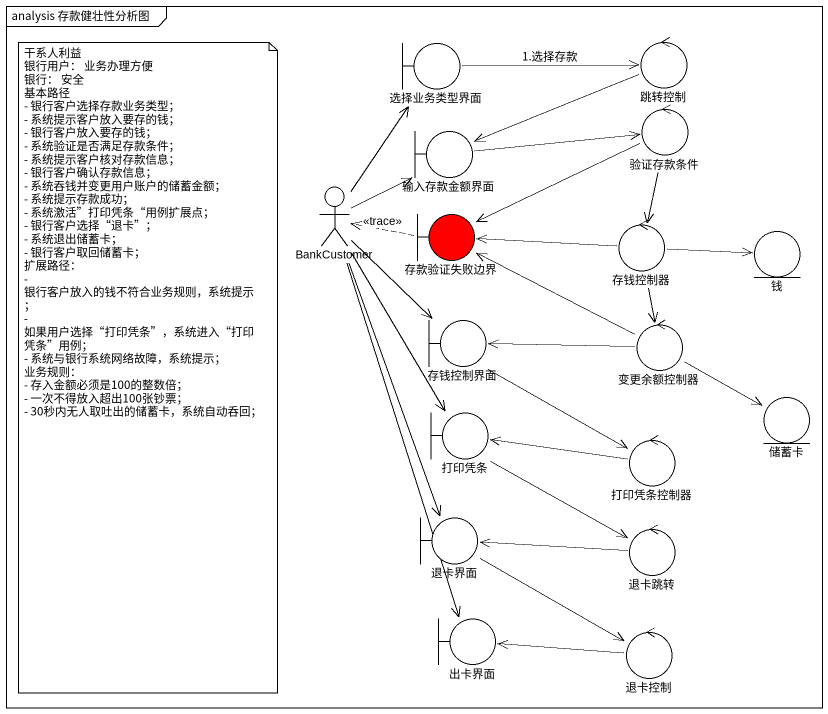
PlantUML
@startuml
mainframe analysis 存款健壮性分析图
boundary 选择业务类型界面
control 跳转控制
boundary 输入存款金额界面
control 验证存款条件
actor BankCustomer
boundary 存款验证失败边界 #FF0000
control 存钱控制器
entity 钱
boundary 存钱控制界面
control 变更余额控制器
boundary 打印凭条
entity 储蓄卡
control 打印凭条控制器
boundary 退卡界面
control 退卡跳转
boundary 出卡界面
control 退卡控制
选择业务类型界面 -right-> 跳转控制 : 1.选择存款
跳转控制 -left-> 输入存款金额界面
输入存款金额界面 -right-> 验证存款条件
验证存款条件 -left-> 存款验证失败边界
验证存款条件 --> 存钱控制器
BankCustomer -up-> 选择业务类型界面
BankCustomer -up-> 输入存款金额界面
BankCustomer --> 存钱控制界面
BankCustomer --> 打印凭条
BankCustomer --> 退卡界面
BankCustomer --> 出卡界面
存款验证失败边界 .left.> BankCustomer : <<trace>>
存钱控制器 -left-> 存款验证失败边界
存钱控制器 -right-> 钱
存钱控制器 --> 变更余额控制器
存钱控制界面 --> 打印凭条控制器
变更余额控制器 -left-> 存款验证失败边界
变更余额控制器 -left-> 存钱控制界面
变更余额控制器 -right-> 储蓄卡
打印凭条 --> 退卡跳转
打印凭条控制器 -left-> 打印凭条
退卡界面 -right-> 退卡控制
退卡跳转 -left-> 退卡界面
退卡控制 -left-> 出卡界面
note as N1
  干系人利益
  银行用户： 业务办理方便
  银行： 安全
  基本路径
  - 银行客户选择存款业务类型；
  - 系统提示客户放入要存的钱；
  - 银行客户放入要存的钱；
  - 系统验证是否满足存款条件；
  - 系统提示客户核对存款信息；
  - 银行客户确认存款信息；
  - 系统吞钱并变更用户账户的储蓄金额；
  - 系统提示存款成功；
  - 系统激活”打印凭条“用例扩展点；
  - 银行客户选择“退卡”；
  - 系统退出储蓄卡；
  - 银行客户取回储蓄卡；
  扩展路径：
  - 银行客户放入的钱不符合业务规则，系统提示；
  - 如果用户选择“打印凭条”，系统进入“打印凭条”用例；
  - 系统与银行系统网络故障，系统提示；
  业务规则：
  - 存入金额必须是100的整数倍；
  - 一次不得放入超出100张钞票；
  - 30秒内无人取吐出的储蓄卡，系统自动呑回；
end note
@enduml
